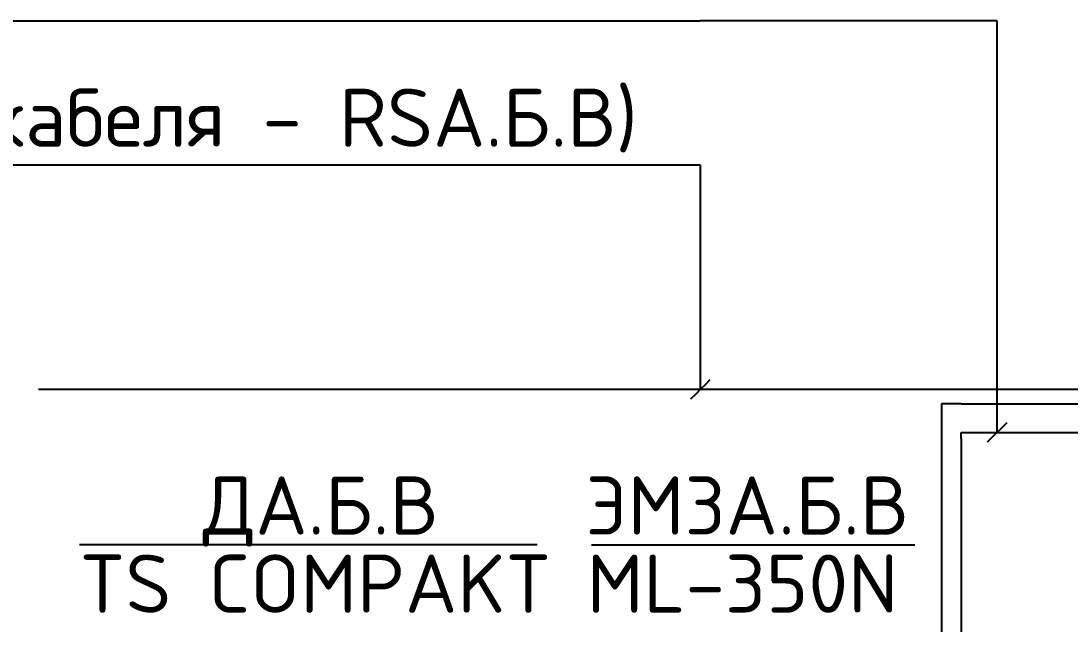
# Model space of a CAD drawing. Header units: millimetres. Extents: x -2063041 to -1932644, y 197605868 to 197643080.
# Drawn here: x -2048821 to -2043630, y 197627424 to 197630410 of the extents above; entities that cross this region are included whole.
import ezdxf

# ---------------------------------------------------------------- set-up
doc = ezdxf.new("R2010")
doc.units = ezdxf.units.MM
doc.layers.add('СКУД', color=7, linetype='Continuous')
doc.styles.add('ISOCPEUR_1', font='isocpeur.ttf', dxfattribs={"height": 2.5})

msp = doc.modelspace()

# ---------------------------------------------------------------- linework, layer by layer
at = {"layer": 'СКУД', "color": 18, "true_color": 0x000000}
for p, q in [((-2052877.7, 197630409.9), (-2045459.4, 197630409.9)), ((-2043990.7, 197630409.9), (-2045459.4, 197630409.9)), ((-2043990.7, 197628372.2), (-2043990.7, 197630409.9)), ((-2052877.7, 197629697.7), (-2045459.4, 197629697.7)), ((-2045459.4, 197629697.7), (-2045459.4, 197628584.4)), ((-2043942.7, 197628420.2), (-2044038.7, 197628324.2)), ((-2044168.8, 197628372.2), (-2044095, 197628372.2)), ((-2044168.8, 197628342.8), (-2044168.8, 197628372.2)), ((-2044095, 197628372.2), (-2042746.3, 197628372.2)), ((-2046266.9, 197627815.7), (-2048531, 197627815.7)), ((-2045997.5, 197627815.7), (-2045173.9, 197627815.7)), ((-2045173.9, 197627815.7), (-2045064.2, 197627815.7)), ((-2045064.2, 197627815.7), (-2044936, 197627815.7)), ((-2044936, 197627815.7), (-2044871.4, 197627815.7)), ((-2044871.4, 197627815.7), (-2044798.2, 197627815.7))]:
    msp.add_line(p, q, dxfattribs=at)
at = {"layer": 'СКУД', "color": 5}
for p, q in [((-2044264.8, 197628584.4), (-2044359.4, 197628584.4)), ((-2042667.2, 197628584.4), (-2044264.8, 197628584.4))]:
    msp.add_line(p, q, dxfattribs=at)
at = {"layer": 'СКУД', "color": 30, "true_color": 0xf8991e}
for q in [(-2044264.8, 197628513.7), (-2042746.3, 197628513.7)]:
    msp.add_line((-2044168.8, 197628513.7), q, dxfattribs=at)
at = {"layer": 'СКУД', "color": 18, "true_color": 0x000000}
for points in [[(-2045411.4, 197628632.4), (-2045435.4, 197628608.4)], [(-2045459.4, 197628584.4), (-2045483.4, 197628560.4)], [(-2045435.4, 197628608.4), (-2045459.4, 197628584.4)], [(-2045483.4, 197628560.4), (-2045507.4, 197628536.4)], [(-2044168.8, 197628342.8), (-2044168.8, 197626733)], [(-2044798.2, 197627815.7), (-2044398.1, 197627815.7)]]:
    msp.add_lwpolyline(points, dxfattribs=at)
at = {"layer": 'СКУД', "color": 5}
msp.add_lwpolyline([(-2044359.4, 197628584.4), (-2048734, 197628584.4)], dxfattribs=at)
at = {"layer": 'СКУД', "color": 30, "true_color": 0xf8991e}
msp.add_lwpolyline([(-2044264.8, 197628513.7), (-2044264.8, 197626787.7)], dxfattribs=at)

# ---------------------------------------------------------------- texts
at = {"layer": 'СКУД', "color": 18, "true_color": 0x000000, "style": 'ISOCPEUR_1'}
for s, p in [('КИС-Пнг(А)-HF 2х2х0,9 (обозначение кабеля - RSА.Б.В)', (-2055741.4, 197629787.2)), ('ДА.Б.В', (-2047921, 197627866.7)), ('ЭМЗА.Б.В', (-2046026.8, 197627866.7)), ('TS COMPAKT', (-2048531, 197627479.7)), ('ML-350N', (-2046021.3, 197627479.7))]:
    msp.add_text(s, height=288, dxfattribs=at).set_placement(p)

doc.saveas('drawing.dxf')
